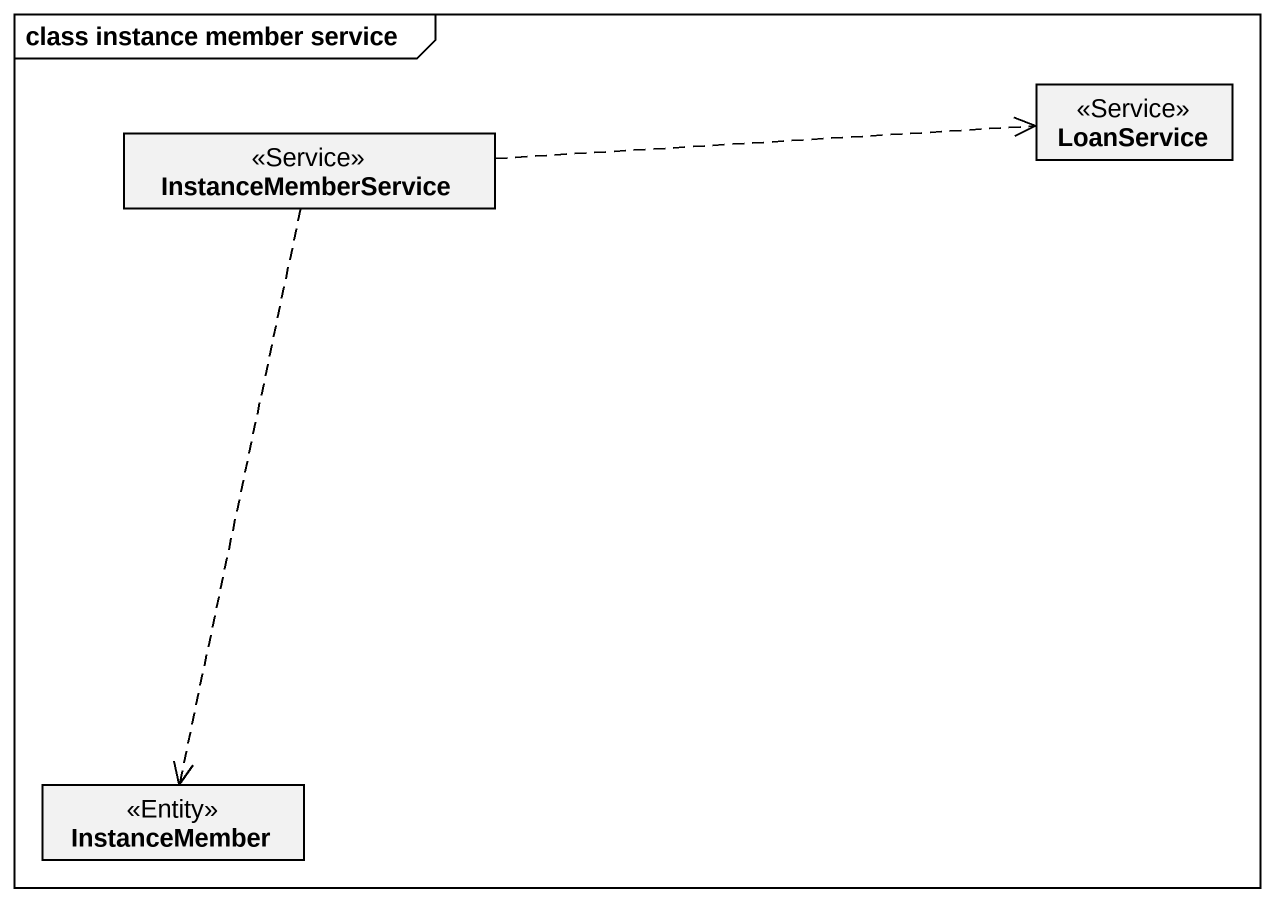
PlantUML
@startuml
mainframe class instance member service
hide circle
hide empty members
class LoanService <<Service>>
class InstanceMemberService <<Service>>
class InstanceMember <<Entity>>
InstanceMemberService .right.> LoanService
InstanceMemberService ..> InstanceMember
@enduml
